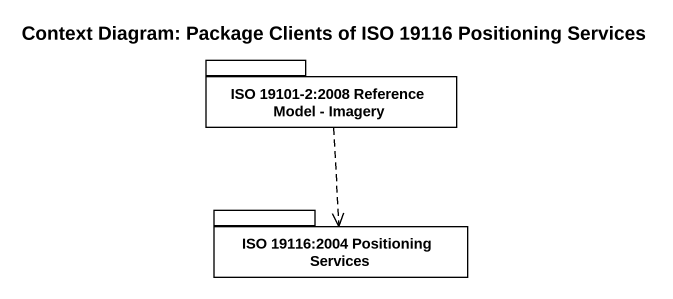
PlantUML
@startuml
title Context Diagram: Package Clients of ISO 19116 Positioning Services
package "ISO 19101-2:2008 Reference Model - Imagery" as ISO_19101_2_2008_Reference {
}
package "ISO 19116:2004 Positioning Services" as ISO_19116_2004_Positioning {
}
ISO_19101_2_2008_Reference ..> ISO_19116_2004_Positioning
@enduml
